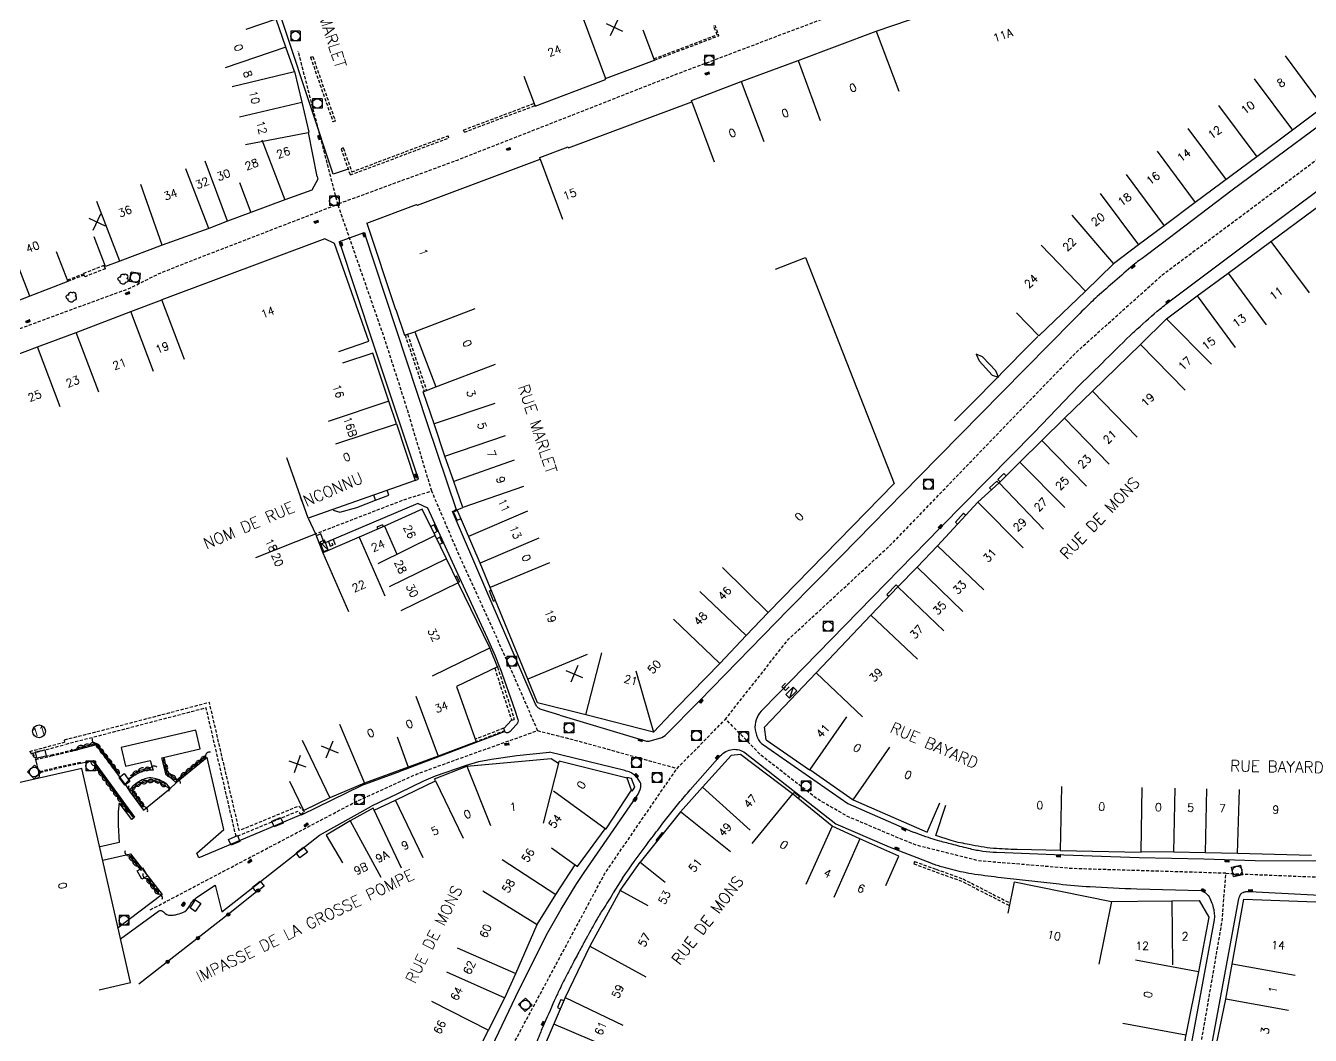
# Model space of a CAD drawing. Header units: millimetres. Extents: x 146000 to 146925, y 142000 to 143001.
# Drawn here: x 146521.1 to 146721.8, y 142752.6 to 142910.2 of the extents above; entities that cross this region are included whole.
import ezdxf
from ezdxf.enums import TextEntityAlignment as Align

# ---------------------------------------------------------------- set-up
doc = ezdxf.new("R2010")
doc.units = ezdxf.units.MM
doc.linetypes.add('DASHED', pattern=[0.75, 0.5, -0.25])
doc.layers.get('0').update_dxf_attribs({"linetype": 'CONTINUOUS'})
for name, color, linetype in [('W0001', 6, 'DASHED'), ('W0008', 7, 'CONTINUOUS'), ('W0017', 7, 'CONTINUOUS'), ('W0100', 7, 'CONTINUOUS'), ('W0105', 7, 'CONTINUOUS'), ('W0112', 1, 'DASHED'), ('W0300', 7, 'CONTINUOUS'), ('W0310', 3, 'CONTINUOUS'), ('W0322', 7, 'CONTINUOUS'), ('W0400', 7, 'CONTINUOUS'), ('W0420', 7, 'CONTINUOUS'), ('W0430', 7, 'CONTINUOUS'), ('W0432', 7, 'CONTINUOUS'), ('W0989', 7, 'CONTINUOUS'), ('W0991', 7, 'CONTINUOUS'), ('W1102', 7, 'CONTINUOUS'), ('W1471', 7, 'CONTINUOUS')]:
    doc.layers.add(name, color=color, linetype=linetype)
doc.styles.get("Standard").update_dxf_attribs({"font": 'romans.shx', "width": 0.85})

# ---------------------------------------------------------------- blocks, each defined once
blk = doc.blocks.new('T400')
for p, q in [((-0.15, 0.3), (0.15, 0.3)), ((-0.15, -0.25), (-0.15, 0.3)), ((-0.15, 0.15), (0.15, 0.15)), ((-0.15, 0), (0.15, 0)), ((0.15, 0.3), (0.15, -0.25)), ((-0.15, -0.15), (0.15, -0.15)), ((-0.15, -0.25), (-0.15, -0.3)), ((-0.15, -0.3), (0.15, -0.3)), ((0.15, -0.3), (0.15, -0.25))]:
    blk.add_line(p, q)
blk = doc.blocks.new('T420')
for p, q in [((0.75, 0.75), (-0.75, 0.75)), ((-0.75, 0.75), (-0.75, -0.75)), ((0.75, 0.75), (0.75, -0.75)), ((0.75, -0.75), (-0.75, -0.75))]:
    blk.add_line(p, q)
blk.add_ellipse((0, 0), major_axis=(-0.53, 0.53), ratio=1, start_param=3.926991, end_param=10.210176)
blk = doc.blocks.new('T300')
for p, q in [((-0.8, 0.51), (-0.86, 0.34)), ((-0.86, 0.34), (-0.86, 0.17)), ((-0.86, 0.17), (-0.74, 0.06)), ((-0.69, 0.63), (-0.8, 0.51)), ((-0.8, -0.06), (-0.74, 0.06)), ((-0.74, 0.06), (-0.69, 0.11)), ((-0.57, 0.69), (-0.69, 0.63)), ((-0.46, 0.69), (-0.57, 0.69)), ((-0.29, 0.63), (-0.46, 0.69)), ((-0.29, 0.63), (-0.17, 0.74)), ((-0.23, 0.57), (-0.29, 0.63)), ((-0.17, 0.74), (-0.06, 0.8)), ((-0.06, 0.8), (0.06, 0.8)), ((0.06, 0.8), (0.23, 0.74)), ((0.23, 0.74), (0.34, 0.63)), ((0.34, 0.63), (0.4, 0.51)), ((0.46, 0.46), (0.34, 0.46)), ((0.4, 0.51), (0.4, 0.46)), ((0.57, 0.4), (0.46, 0.46)), ((0.57, 0.4), (0.69, 0.29)), ((0.69, 0.29), (0.74, 0.17)), ((0.74, 0.06), (0.69, -0.17)), ((0.74, 0.17), (0.74, 0.06)), ((-0.8, -0.17), (-0.8, -0.06)), ((-0.8, -0.23), (-0.8, -0.17)), ((-0.74, -0.34), (-0.8, -0.23)), ((-0.69, -0.4), (-0.74, -0.34)), ((-0.51, -0.46), (-0.69, -0.4)), ((-0.4, -0.46), (-0.51, -0.46)), ((-0.4, -0.46), (-0.34, -0.46)), ((-0.34, -0.46), (-0.34, -0.4)), ((-0.34, -0.51), (-0.34, -0.46)), ((-0.29, -0.63), (-0.34, -0.51)), ((-0.17, -0.74), (-0.29, -0.63)), ((-0.06, -0.8), (-0.17, -0.74)), ((0.06, -0.8), (-0.06, -0.8)), ((0.17, -0.74), (0.06, -0.8)), ((0.23, -0.69), (0.17, -0.74)), ((0.29, -0.46), (0.23, -0.46)), ((0.29, -0.63), (0.23, -0.69)), ((0.46, -0.4), (0.29, -0.46)), ((0.34, -0.51), (0.29, -0.63)), ((0.34, -0.51), (0.34, -0.46)), ((0.57, -0.34), (0.46, -0.4)), ((0.63, -0.29), (0.57, -0.34)), ((0.69, -0.17), (0.63, -0.29))]:
    blk.add_line(p, q)
blk = doc.blocks.new('t322o')
at = {"color": 0, "linetype": 'Continuous'}
for radius in [0.25, 0.15]:
    blk.add_circle((0, 0), radius, dxfattribs=at)
blk = doc.blocks.new('t310o')
at = {"color": 0, "linetype": 'Continuous'}
for centre, start, end in [((-0.5, 0.38), 216.8699, 323.1304), ((0.5, -0.37), 36.8699, 143.1303)]:
    blk.add_arc(centre, 0.625, start, end, dxfattribs=at)
blk = doc.blocks.new('t430')
at = {"flags": 128}
for points in [[(-0.4, 2.1), (0.4, 2.1)], [(-0.4, 2.1), (-0.4, 1.3)], [(0.8, 0.8), (-0.8, 0.8)], [(-0.8, 0.8), (-0.8, 0)], [(0.8, 0.8), (-0.8, 0)], [(-0.8, 0), (0.8, 0)], [(-0.4, 1.7), (0, 1.7)], [(-0.4, 1.3), (0.4, 1.3)], [(0.8, 0), (0.8, 0.8)]]:
    blk.add_lwpolyline(points, dxfattribs=at)
blk = doc.blocks.new('T432')
at = {"flags": 128}
for points in [[(-0.4, 2.1), (-0.4, 1.3)], [(-0.39, 2.1), (0.41, 2.1)], [(0.8, 0.8), (-0.8, 0.8)], [(-0.8, 0.8), (-0.8, 0)], [(0.8, 0.8), (-0.8, 0)], [(-0.8, 0), (0.8, 0)], [(-0.4, 1.3), (0.4, 1.3)], [(0, 1.7), (0.4, 1.7)], [(0.4, 1.3), (0.4, 1.7)], [(0.8, 0), (0.8, 0.8)]]:
    blk.add_lwpolyline(points, dxfattribs=at)
blk = doc.blocks.new('t991o')
at = {"color": 0, "linetype": 'Continuous'}
for p, q in [((-1, 1), (1, -1)), ((-1, -1), (1, 1))]:
    blk.add_line(p, q, dxfattribs=at)
blk = doc.blocks.new('T1471')
at = {"color": 0, "linetype": 'Continuous', "flags": 128}
blk.add_lwpolyline([(-0.75, -0.5), (-0.75, 0.5), (0.75, 0.5), (0.75, -0.5), (-0.75, -0.5)], dxfattribs=at)

msp = doc.modelspace()

# ---------------------------------------------------------------- linework, layer by layer
at = {"layer": 'W0001', "flags": 128}
for points in [[(146713.47, 142936.91), (146713.47, 142936.91), (146713.47, 142936.91), (146713.47, 142936.91), (146622.55, 142902.55), (146588.5, 142889.21), (146569.87, 142882.36)], [(146442.51, 142835.79), (146449.88, 142836.65), (146469.9, 142843.88), (146507.52, 142858.3), (146537.49, 142869.3), (146541.97, 142871.55), (146546.98, 142873.53), (146569.87, 142882.36), (146563.69, 142906.26)], [(146699.26, 142714.08), (146701.01, 142728.35), (146703.77, 142745.63), (146708.02, 142770.31), (146708.62, 142777.88), (146684.53, 142778.62), (146669.95, 142779.83), (146660.29, 142782.26), (146656.92, 142783.61), (146649.41, 142786.81), (146644.78, 142789.48), (146635.98, 142796.32), (146630.46, 142801.97), (146640.29, 142814.44), (146656.49, 142829.41), (146685.55, 142859.54), (146698.77, 142871.4), (146733.94, 142897.62), (146733.94, 142897.62)], [(146584.55, 142837.54), (146580.52, 142850.99), (146577.14, 142861.49), (146569.87, 142882.36)], [(146601.09, 142800.16), (146597.94, 142807.44), (146594.48, 142815.17), (146588.47, 142828.39), (146584.55, 142837.54), (146580.28, 142836.22), (146566.4, 142830.87)], [(146596.53, 142749.78), (146611.61, 142777.89), (146622.87, 142794.26), (146630.46, 142801.97)], [(146540.58, 142772.18), (146572.85, 142789.15), (146573.71, 142789.54), (146582.28, 142793.41), (146589.86, 142796.17), (146601.09, 142800.16), (146607.74, 142798.47), (146622.87, 142794.26)], [(146708.62, 142777.88), (146734.28, 142776.84), (146744.66, 142776.44), (146747.13, 142776.46), (146747.93, 142764.5), (146748.25, 142744.87), (146742.91, 142709.28), (146740.37, 142693.12)]]:
    msp.add_lwpolyline(points, dxfattribs=at)
at = {"layer": 'W0008'}
for p, q in [((146672.1, 142855.67), (146673.07, 142855.33)), ((146595.2, 142810), (146594.5, 142811.77)), ((146620.99, 142799.38), (146626.39, 142804.82)), ((146564.18, 142786.99), (146573.68, 142791.67)), ((146567.03, 142783.84), (146575.12, 142788.37))]:
    msp.add_line(p, q, dxfattribs=at)
for points in [[(146730.27, 142899.87), (146730.27, 142899.87), (146709.61, 142884.54), (146698.53, 142876.13, -0.006277), (146695.08, 142873.58, 0.021803), (146694.12, 142872.82, 0.001312), (146691.27, 142870.35, 0.001344), (146688.51, 142867.94, 0.013055), (146687.52, 142867.01, 0.004539), (146684.76, 142864.26), (146673.55, 142852.89)], [(146685.71, 142854.04), (146689.28, 142857.56, -0.00117), (146693.66, 142861.86, -0.007984), (146694.32, 142862.48, -0.008055), (146697.88, 142865.64, -0.016478), (146699.7, 142867.1), (146714.27, 142878.03), (146737.62, 142895.38, -0.023675)], [(146595.2, 142810), (146597.51, 142803.38), (146598, 142801.92, -0.15776), (146598, 142801.5, -0.115086), (146597.71, 142801.01), (146596.78, 142800.02, -0.165463), (146596.43, 142799.84, -0.156802), (146596.02, 142799.9), (146595.87, 142799.98), (146579.99, 142793.94), (146579.68, 142793.82)], [(146636.28, 142803.47, 0.107784), (146635.37, 142802.22, 0.107784), (146635.05, 142800.7, 0.108346), (146635.44, 142799.04, 0.130406), (146636.36, 142797.95), (146649.54, 142788.76), (146659.66, 142784.38, 0.044648), (146659.99, 142784.26, -0.035395)], [(146614.37, 142777.14, -0.008832), (146618.03, 142782.23, -0.004274), (146619.86, 142784.64, -0.005677), (146623.16, 142788.82, -0.011075), (146624.93, 142790.9), (146629.62, 142796.2, -0.181825), (146631.56, 142797.22, -0.200372), (146633.5, 142796.69), (146647.66, 142785.59), (146656.01, 142782.04), (146662.61, 142779.46, 0.025648), (146664.38, 142778.88, 0.014584), (146667.56, 142778.1, 0.017024), (146669.4, 142777.77, 0.007711), (146673.49, 142777.24), (146682.56, 142776.22, 0.012701), (146687.37, 142775.8, 0.00834), (146694.71, 142775.47), (146704.74, 142775.19), (146705.22, 142774.95, -0.154279), (146705.99, 142774.21, -0.076693), (146706.71, 142772.22, -0.038726), (146706.82, 142771.29, -0.055251), (146706.77, 142770.63), (146702.21, 142745.82, 0.004526)]]:
    msp.add_lwpolyline(points, format="xyb", dxfattribs=at)
for points in [[(146581.97, 142839.24), (146582.5, 142839.44), (146575.46, 142860.5), (146570.11, 142876.54), (146573.99, 142877.97)], [(146573.99, 142877.97), (146583.87, 142847.98), (146588.37, 142834.67)], [(146577.66, 142789.58), (146583.31, 142792.3), (146585.15, 142793.11), (146589.98, 142794.76), (146591.88, 142795.33), (146593.88, 142795.69), (146597.85, 142796.29), (146602.95, 142796.81)], [(146577.66, 142789.58), (146575.12, 142788.37)]]:
    msp.add_lwpolyline(points, dxfattribs=at)
at = {"layer": 'W0008', "flags": 128}
for points in [[(146673.07, 142855.33), (146672.68, 142856.35), (146670.61, 142858.52), (146669.6, 142858.95), (146670.06, 142857.89), (146672.1, 142855.67)], [(146636.28, 142803.47), (146664.06, 142831.92), (146678.66, 142846.73), (146685.71, 142854.04), (146685.71, 142854.04)], [(146673.55, 142852.89), (146660.63, 142839.81), (146648.5, 142827.4), (146640.3, 142819.06), (146626.39, 142804.82)], [(146594.5, 142811.77), (146593.28, 142814.61), (146589.17, 142823.42), (146583.92, 142834.88), (146582.36, 142835.64), (146567.88, 142829.46)], [(146573.68, 142791.67), (146579.68, 142793.82)]]:
    msp.add_lwpolyline(points, dxfattribs=at)
for points in [[(146604.57, 142802.57), (146601.62, 142803.48, -0.115216), (146601.14, 142803.76, -0.101466), (146600.78, 142804.28), (146593.01, 142822.26), (146587.81, 142834.39), (146588.37, 142834.67)], [(146604.57, 142802.57), (146617.6, 142798.65, 0.043121), (146618.25, 142798.51, 0.100595), (146618.53, 142798.53), (146620.49, 142799.1), (146620.99, 142799.38)], [(146747.41, 142803.01, -0.002947), (146746.95, 142799.25, -0.034249), (146746.43, 142796.91, -0.005767), (146745.51, 142793.89, -0.013108), (146745.05, 142792.58, -0.042964), (146744.97, 142792.4, -0.003777), (146743.85, 142790.54), (146737.83, 142780.67, -0.088033), (146737.31, 142780.08, -0.1522), (146736.87, 142779.91), (146735.49, 142779.81), (146722.26, 142779.78), (146713.2, 142779.85), (146705.17, 142780.08), (146705.17, 142780.08)], [(146608.38, 142778.02), (146616.57, 142789.92, 0.090278), (146617.21, 142791.33, 0.184359), (146617.11, 142792.11, 0.051284), (146616.68, 142792.75, 0.051739), (146616.13, 142793.29, 0.064527), (146615.6, 142793.62, 0.043642), (146614.72, 142793.91), (146602.95, 142796.79)], [(146705.17, 142780.08), (146695.05, 142780.28), (146681.84, 142780.77), (146672.78, 142781.12, -0.024724), (146670.66, 142781.3, -0.026531), (146668.71, 142781.68, -0.002158), (146666.09, 142782.34, -0.00259), (146663.91, 142782.91, -0.014265), (146662.54, 142783.32, -0.011993), (146660.93, 142783.89), (146659.99, 142784.26)], [(146573.51, 142712.77, 0.011794), (146576.07, 142715.98, 0.023974), (146577.22, 142717.64, 0.001037), (146579.7, 142721.65, 0.002275), (146580.82, 142723.48, 0.007399), (146581.6, 142724.83, 0.017209), (146581.91, 142725.43), (146587.55, 142737.28), (146590.88, 142744.35), (146598.14, 142759.61), (146602.67, 142768.62), (146604.75, 142772.3), (146607.13, 142776.15), (146608.38, 142778.02)], [(146614.37, 142777.14), (146612.91, 142774.82, -0.013667), (146611.31, 142772.28, 0.020139), (146610.25, 142770.53, 0.000067), (146608.91, 142768.12, 0.001265), (146608.84, 142767.99, 0.001173), (146607.82, 142766.12, 0.001033), (146606.68, 142763.99, 0.006108), (146605.44, 142761.62, 0.0061), (146604.26, 142759.21, 0.006141), (146603.92, 142758.47, 0.001148), (146602.16, 142754.49, 0.006301), (146601.38, 142752.65, 0.009225), (146600.89, 142751.38, 0.097703), (146600.79, 142750.77, 0.074025), (146600.94, 142749.96, 0.127812), (146601.16, 142749.63, 0.081332), (146601.68, 142749.3)], [(146701.38, 142719.4), (146703.82, 142735.99), (146704.82, 142742.6, -0.008543), (146704.86, 142742.81, 0.000249), (146706.19, 142749.96), (146710.6, 142773.66, -0.062451), (146710.87, 142774.49, -0.131642), (146711.13, 142774.81, -0.093468), (146711.48, 142774.97, -0.065252), (146712.03, 142775.04), (146713.35, 142775.01)], [(146713.35, 142775.01), (146728.27, 142774.23), (146743.69, 142773.23, -0.005466), (146744.55, 142773.16, -0.031897), (146744.7, 142773.14, -0.028156), (146745.41, 142772.94, -0.047046), (146745.81, 142772.76, -0.171709), (146746.04, 142772.5, -0.133089), (146746.13, 142771.71)]]:
    msp.add_lwpolyline(points, format="xyb", dxfattribs=at)
at = {"layer": 'W0017', "flags": 128}
for points in [[(146677.08, 142859.59), (146669.72, 142852.04)], [(146569.14, 142834.59), (146570.2, 142834.25), (146572.85, 142834.98), (146575.78, 142836.14)], [(146564.12, 142787), (146556.7, 142783.89), (146548.18, 142780.28), (146547.86, 142781.01), (146552.09, 142784.73), (146549.45, 142795.96), (146544.61, 142792), (146543.87, 142792.69), (146543.05, 142793.26), (146542.38, 142795.91), (146548.39, 142797.32), (146547.7, 142800.25), (146536, 142797.54), (146536.7, 142794.61), (146540.57, 142795.51), (146541, 142793.98), (146540.15, 142793.99), (146539.13, 142793.75), (146538.22, 142793.28), (146537.41, 142792.7), (146536.66, 142791.78), (146532.14, 142797.93), (146529.18, 142797.18)], [(146529.67, 142795.08), (146531.64, 142795.5), (146538.13, 142786.65), (146537.68, 142786.28), (146535.7, 142788.87), (146535.55, 142787.49), (146535.56, 142785.38), (146535.69, 142782.67), (146532.73, 142782.02)], [(146536.66, 142791.78), (146537.34, 142790.7)], [(146544.61, 142792), (146543.7, 142791.14)], [(146533.14, 142779.93), (146537.5, 142780.9), (146542.43, 142774.55), (146535.56, 142769.37)]]:
    msp.add_lwpolyline(points, dxfattribs=at)
for points in [[(146543.7, 142791.14, 0.04396), (146543.2, 142791.73, 0.058334), (146542.74, 142792.09, 0.075494), (146541.24, 142792.71, 0.110068), (146540.12, 142792.73, 0.064079), (146539.29, 142792.46, 0.04835), (146538.31, 142791.86, 0.057207), (146537.35, 142790.94, 0.344883), (146537.34, 142790.7), (146539.51, 142787.74), (146543.7, 142791.14)], [(146535.94, 142767.67), (146541.88, 142771.97, -0.413203), (146542.66, 142771.84, 0.248447), (146543.74, 142771.32, 0.049239), (146544.53, 142771.42, 0.033509), (146545.64, 142771.76, 0.193198), (146546.68, 142772.73, -0.137474), (146547.96, 142774.2), (146550.72, 142776.01), (146551.77, 142771.86), (146558.53, 142777.15), (146567.03, 142783.84)]]:
    msp.add_lwpolyline(points, format="xyb", dxfattribs=at)
at = {"layer": 'W0100'}
for p, q in [((146653.97, 142909.39), (146689.06, 142921.34)), ((146560.24, 142911.28), (146555.51, 142909.66)), ((146641.78, 142904.8), (146653.97, 142909.39)), ((146632.88, 142901.51), (146641.78, 142904.8)), ((146563.08, 142903.07), (146564.23, 142898.31)), ((146611.69, 142901.85), (146611.69, 142902)), ((146625.14, 142898.56), (146632.88, 142901.51)), ((146564.23, 142898.31), (146565.35, 142893.6)), ((146605.91, 142891.15), (146625.16, 142898.33)), ((146625.16, 142898.33), (146625.14, 142898.56)), ((146565.35, 142893.6), (146565.25, 142893.56)), ((146565.25, 142893.56), (146566.57, 142886.67)), ((146601.44, 142889.67), (146605.84, 142891.31)), ((146601.5, 142889.38), (146601.44, 142889.67)), ((146605.84, 142891.31), (146605.91, 142891.15)), ((146582.3, 142882.23), (146601.5, 142889.38)), ((146554.53, 142885.75), (146556.28, 142881.06)), ((146566.75, 142886.25), (146565.83, 142884.58)), ((146566.57, 142886.67), (146566.67, 142886.67)), ((146566.67, 142886.67), (146566.75, 142886.25)), ((146565.83, 142884.58), (146561.59, 142883.07)), ((146561.59, 142883.07), (146556.28, 142881.06)), ((146574.38, 142879.38), (146582.15, 142882.31)), ((146582.15, 142882.31), (146582.3, 142882.23)), ((146552.66, 142879.71), (146549.72, 142878.58)), ((146556.28, 142881.06), (146552.66, 142879.71)), ((146549.72, 142878.58), (146542.42, 142875.99)), ((146574.38, 142879.38), (146578.86, 142865.91)), ((146533.58, 142872.61), (146531.8, 142877.29)), ((146542.42, 142875.99), (146535.84, 142873.46)), ((146525.88, 142874.96), (146527.68, 142870.3)), ((146535.84, 142873.46), (146533.58, 142872.61)), ((146638.27, 142872.21), (146642.93, 142874.04)), ((146642.93, 142874.04), (146656.8, 142838.74)), ((146527.68, 142870.3), (146521.77, 142868.01)), ((146521.77, 142868.01), (146515.91, 142865.74)), ((146578.86, 142865.91), (146578.96, 142865.94)), ((146578.96, 142865.94), (146580.28, 142861.9)), ((146679.38, 142861.79), (146675.92, 142865.4)), ((146695.28, 142860.47), (146699.36, 142864.48)), ((146580.28, 142861.9), (146581.91, 142862.45)), ((146581.91, 142862.45), (146585.18, 142853.83)), ((146575.36, 142859.11), (146570.62, 142857.55)), ((146583.23, 142853.09), (146585.18, 142853.83)), ((146579.04, 142848.06), (146581.97, 142839.24)), ((146586.6, 142843.04), (146584.93, 142848.06)), ((146588.01, 142839.05), (146586.6, 142843.04)), ((146581.97, 142839.24), (146565.23, 142833.33)), ((146589.4, 142835.02), (146588.01, 142839.05)), ((146656.8, 142838.74), (146637.1, 142818.61)), ((146565.23, 142833.33), (146566.4, 142830.87)), ((146583.07, 142834.75), (146577.14, 142832.11)), ((146585.09, 142830.61), (146583.07, 142834.75)), ((146588.52, 142834.66), (146589.4, 142835.02)), ((146577.14, 142832.11), (146573.19, 142830.38)), ((146566.4, 142830.87), (146567.55, 142827.93)), ((146573.19, 142830.38), (146567.55, 142827.93)), ((146586.85, 142827), (146585.09, 142830.61)), ((146588.69, 142823.24), (146586.85, 142827)), ((146593.64, 142813.11), (146588.69, 142823.24)), ((146637.1, 142818.61), (146633.68, 142814.99)), ((146633.68, 142814.99), (146629.54, 142810.65)), ((146594.82, 142810.1), (146593.64, 142813.11)), ((146629.54, 142810.65), (146622.9, 142803.82)), ((146601.08, 142804.51), (146599.57, 142808.22)), ((146608.62, 142802.63), (146601.08, 142804.51)), ((146622.9, 142803.82), (146619.2, 142799.9)), ((146636.8, 142798.7), (146636.55, 142800.68)), ((146636.8, 142798.7), (146643.57, 142794.04)), ((146590.04, 142794.62), (146603.2, 142795.81)), ((146603.2, 142795.81), (146604.35, 142795.1)), ((146615.07, 142792.72), (146604.43, 142795.41)), ((146631.32, 142796.3), (146626.87, 142791.31)), ((146632.8, 142796.42), (146631.32, 142796.3)), ((146640.9, 142790.27), (146632.8, 142796.42)), ((146529.89, 142794.27), (146517.69, 142791.47)), ((146584.99, 142792.61), (146590.04, 142794.62)), ((146643.57, 142794.04), (146643.62, 142794.1)), ((146643.62, 142794.1), (146650.38, 142789.36)), ((146564.56, 142787.7), (146562.4, 142792.2)), ((146574.05, 142791.95), (146568.63, 142789.65)), ((146578.86, 142789.3), (146585.12, 142792.34)), ((146585.12, 142792.34), (146584.99, 142792.61)), ((146615.77, 142790.87), (146615.07, 142792.72)), ((146626.87, 142791.31), (146623.42, 142787.47)), ((146568.63, 142789.65), (146564.56, 142787.7)), ((146575.54, 142787.72), (146578.86, 142789.3)), ((146611.8, 142784.8), (146615.77, 142790.87)), ((146647.1, 142785.22), (146640.9, 142790.27)), ((146650.38, 142789.36), (146661.95, 142784.31)), ((146623.42, 142787.47), (146617.11, 142779.61)), ((146661.95, 142784.31), (146663.95, 142788.89)), ((146663.3, 142783.8), (146664.89, 142788.53)), ((146571.8, 142786.05), (146568.06, 142783.83)), ((146651.44, 142783.26), (146647.1, 142785.22)), ((146568.06, 142783.83), (146570.63, 142779.53)), ((146607.31, 142778.92), (146611.63, 142784.82)), ((146611.63, 142784.82), (146611.8, 142784.8)), ((146657.52, 142780.56), (146651.44, 142783.26)), ((146665.69, 142782.99), (146663.3, 142783.8)), ((146603.28, 142781.88), (146607.31, 142778.92)), ((146682.75, 142781.44), (146695.39, 142781.17)), ((146695.4, 142781.26), (146695.39, 142781.17)), ((146700.51, 142781.18), (146695.4, 142781.26)), ((146705.43, 142781.08), (146700.51, 142781.18)), ((146603.92, 142774.56), (146606.96, 142779.18)), ((146617.11, 142779.61), (146621.01, 142776.48)), ((146655.49, 142775.99), (146657.52, 142780.56)), ((146710.45, 142780.98), (146705.43, 142781.08)), ((146721.99, 142780.67), (146710.45, 142780.98)), ((146613.99, 142775.18), (146609.24, 142766.49)), ((146618.38, 142772.78), (146613.99, 142775.18)), ((146674.6, 142771.66), (146675.59, 142776.56)), ((146675.59, 142776.56), (146690.75, 142773.48)), ((146601.02, 142769.89), (146603.92, 142774.56)), ((146690.75, 142773.48), (146694.86, 142773.54)), ((146694.86, 142773.54), (146700.16, 142773.6)), ((146700.16, 142773.6), (146704.45, 142773.63)), ((146704.45, 142773.63), (146705.93, 142771.01)), ((146709.58, 142763.7), (146711.4, 142773.83)), ((146711.4, 142773.83), (146722.66, 142773.45)), ((146711.4, 142773.83), (146711.4, 142773.83)), ((146597.67, 142762.25), (146601.02, 142769.89)), ((146705.93, 142771.01), (146704.33, 142762.48)), ((146609.24, 142766.49), (146605.39, 142758.51)), ((146708.59, 142758.25), (146709.58, 142763.7)), ((146595.97, 142758.42), (146597.67, 142762.25)), ((146704.33, 142762.48), (146702.35, 142752.64)), ((146593.39, 142753.37), (146595.97, 142758.42)), ((146605.39, 142758.51), (146601.82, 142750.13)), ((146707.14, 142751.19), (146708.59, 142758.25)), ((146590.67, 142748.01), (146593.39, 142753.37))]:
    msp.add_line(p, q, dxfattribs=at)
at = {"layer": 'W0100', "flags": 128}
for points in [[(146563.08, 142903.07), (146561.74, 142906.91), (146560.24, 142911.28)], [(146619.35, 142904.86), (146617.6, 142909.54)], [(146611.69, 142902), (146619.35, 142904.86)], [(146598.94, 142902.37), (146600.71, 142897.69)], [(146600.71, 142897.69), (146611.69, 142901.85)], [(146730.27, 142902.31), (146730.27, 142902.31), (146730.27, 142902.31), (146730.27, 142902.31), (146723.83, 142897.49), (146719.01, 142893.93), (146713.46, 142889.76), (146703.84, 142882.61), (146698.98, 142878.99), (146694.97, 142876.03), (146691.08, 142873.04), (146686.67, 142868.78), (146679.38, 142861.79)], [(146699.36, 142864.48), (146704.14, 142868.03), (146708.97, 142871.57), (146715.66, 142876.54), (146722.23, 142881.43), (146727.78, 142885.51), (146739.47, 142894.21), (146743.41, 142897.19)], [(146574.73, 142861), (146569.34, 142876.25)], [(146501.67, 142852.09), (146511.25, 142855.67), (146517.15, 142857.89), (146522.96, 142860.09), (146529.02, 142862.35), (146537.51, 142865.59), (146542.39, 142867.44), (146542.39, 142867.44)], [(146570.02, 142859.34), (146574.73, 142861)], [(146636.55, 142800.68), (146644.59, 142809.17), (146653.15, 142818.17), (146657.34, 142822.64), (146660.36, 142825.71), (146663.56, 142829.04), (146669.88, 142835.82), (146673.18, 142838.86), (146676.44, 142842.1), (146679.84, 142845.45), (146683.43, 142848.94), (146687.77, 142853.17), (146695.28, 142860.47)], [(146579.04, 142848.06), (146577.84, 142851.62), (146575.36, 142859.11)], [(146584.93, 142848.06), (146583.23, 142853.09)], [(146594.82, 142810.1), (146588.43, 142807.03)], [(146579.13, 142799.17), (146580.86, 142794.48)], [(146591.47, 142798.41), (146585.55, 142796.19), (146580.86, 142794.48)], [(146580.86, 142794.48), (146574.05, 142791.95)], [(146575.54, 142787.72), (146575.42, 142788.03)], [(146613.99, 142775.18), (146617.11, 142779.61)], [(146532.6, 142759.7), (146537.48, 142760.81)], [(146702.35, 142752.64), (146700.71, 142743.79)]]:
    msp.add_lwpolyline(points, dxfattribs=at)
at = {"layer": 'W0100'}
for points in [[(146599.57, 142808.22), (146593.69, 142822.52), (146592.09, 142826.32), (146588.52, 142834.66)], [(146588.43, 142807.03), (146591.47, 142798.41)], [(146619.2, 142799.9), (146608.62, 142802.63)], [(146604.35, 142795.1), (146604.43, 142795.41)], [(146537.48, 142760.81), (146529.89, 142794.27)], [(146575.42, 142788.03), (146571.8, 142786.05)]]:
    msp.add_lwpolyline(points, dxfattribs=at)
at = {"layer": 'W0100', "flags": 128}
msp.add_lwpolyline([(146682.75, 142781.44), (146676.03, 142781.59, -0.013197), (146672.29, 142781.78, -0.025831), (146670.38, 142782.02, -0.001619), (146668.52, 142782.36, -0.00222), (146667.16, 142782.63, -0.024944), (146665.69, 142782.99)], format="xyb", dxfattribs=at)
at = {"layer": 'W0105'}
for p, q in [((146673, 142839.37), (146673.35, 142839.02)), ((146673.95, 142840.3), (146674.29, 142839.96)), ((146577.85, 142836.91), (146577.58, 142837.69)), ((146671.71, 142838.09), (146672, 142837.77)), ((146672.82, 142839.14), (146673.13, 142838.81)), ((146575.78, 142836.14), (146575.49, 142836.95)), ((146587.96, 142834.34), (146588.55, 142834.59)), ((146667.63, 142834.14), (146667.99, 142833.8)), ((146575.99, 142831.92), (146576.11, 142831.66)), ((146576.84, 142832.31), (146576.96, 142832.03)), ((146584.91, 142832.29), (146584.4, 142832.04)), ((146588.53, 142833.01), (146589.12, 142833.27)), ((146666.35, 142832.73), (146666.7, 142832.4)), ((146567.2, 142830.87), (146566.5, 142830.6)), ((146567.74, 142829.48), (146567.05, 142829.21)), ((146585.37, 142831.25), (146584.9, 142831.02)), ((146585.82, 142830.35), (146585.33, 142830.11)), ((146586.22, 142829.43), (146585.77, 142829.21)), ((146588.46, 142824.28), (146588.24, 142824.17)), ((146588.87, 142823.4), (146588.67, 142823.3)), ((146593.57, 142821.99), (146593.86, 142822.11)), ((146655.67, 142821.42), (146655.95, 142821.16)), ((146657.11, 142822.94), (146657.38, 142822.68)), ((146594.17, 142820.38), (146594.51, 142820.52)), ((146615.74, 142792.71), (146615.03, 142792.84)), ((146615.03, 142792.84), (146615.07, 142792.72)), ((146615.74, 142792.71), (146615.74, 142792.71)), ((146616.28, 142791.33), (146615.74, 142792.71)), ((146615.84, 142790.7), (146616.28, 142791.33)), ((146616.28, 142791.33), (146616.28, 142791.33)), ((146615.84, 142790.7), (146615.77, 142790.87)), ((146641.15, 142790.51), (146640.93, 142790.24)), ((146641.99, 142789.88), (146641.75, 142789.58)), ((146619.6, 142783.01), (146620.62, 142784.26)), ((146620.62, 142784.26), (146620.75, 142784.15)), ((146619.6, 142783.01), (146619.75, 142782.9)), ((146604.73, 142758.19), (146605.18, 142758)), ((146604.19, 142756.91), (146604.63, 142756.72))]:
    msp.add_line(p, q, dxfattribs=at)
at = {"layer": 'W0105', "flags": 128}
for points in [[(146571.49, 142887.84), (146569.15, 142887.05), (146558.25, 142919.91)], [(146673, 142839.37), (146673.95, 142840.3)], [(146671.71, 142838.09), (146672.82, 142839.14)], [(146575.78, 142836.14), (146577.85, 142836.91)], [(146588.53, 142833.01), (146587.96, 142834.34)], [(146666.35, 142832.73), (146667.63, 142834.14)], [(146576.84, 142832.31), (146575.99, 142831.92)], [(146585.37, 142831.25), (146584.91, 142832.29)], [(146567.74, 142829.48), (146567.2, 142830.87)], [(146586.22, 142829.43), (146585.82, 142830.35)], [(146588.87, 142823.4), (146588.46, 142824.28)], [(146594.17, 142820.38), (146593.57, 142821.99)], [(146657.11, 142822.94), (146655.67, 142821.42)], [(146522.63, 142795.67), (146523.09, 142793.68)], [(146641.99, 142789.88), (146641.15, 142790.51)], [(146604.73, 142758.19), (146604.19, 142756.91)]]:
    msp.add_lwpolyline(points, dxfattribs=at)
at = {"layer": 'W0105'}
msp.add_lwpolyline([(146595.81, 142800.47), (146597.02, 142801.78)], dxfattribs=at)
at = {"layer": 'W0112'}
for p, q in [((146565.61, 142905.31), (146565.96, 142905.43)), ((146565.61, 142905.31), (146569.11, 142895.24)), ((146565.96, 142905.43), (146569.47, 142895.35)), ((146569.47, 142895.35), (146569.11, 142895.24)), ((146589.64, 142893.61), (146589.51, 142893.95)), ((146571.81, 142886.93), (146587.21, 142892.7)), ((146572.04, 142887.41), (146587.09, 142893.05)), ((146587.21, 142892.7), (146587.09, 142893.05)), ((146570.73, 142891.14), (146570.38, 142891.02)), ((146570.38, 142891.02), (146571.81, 142886.93)), ((146570.73, 142891.14), (146572.04, 142887.41)), ((146530.18, 142871.48), (146530.15, 142871.55)), ((146533.56, 142872.28), (146533.36, 142872.79)), ((146530.35, 142871.04), (146530.25, 142871.3)), ((146597.02, 142801.78), (146597.45, 142801.92)), ((146595.94, 142800.14), (146595.78, 142800.53)), ((146521.73, 142796.91), (146527.18, 142798.38)), ((146525.07, 142796.35), (146529.14, 142797.33)), ((146527.1, 142798.67), (146527.18, 142798.38)), ((146529.18, 142797.18), (146529.14, 142797.33)), ((146521.73, 142796.91), (146522.63, 142795.67)), ((146521.97, 142796.97), (146521.97, 142796.97)), ((146522.14, 142796.62), (146522.7, 142795.84)), ((146522.63, 142795.67), (146525.11, 142796.2)), ((146522.7, 142795.84), (146525.07, 142796.36)), ((146525.11, 142796.2), (146529.18, 142797.18)), ((146529.68, 142795.04), (146529.65, 142795.19)), ((146564.18, 142786.99), (146564.66, 142787.49)), ((146659.97, 142779.73), (146659.84, 142779.35))]:
    msp.add_line(p, q, dxfattribs=at)
at = {"layer": 'W0112', "flags": 128}
for points in [[(146619.27, 142905.07), (146629.12, 142908.82), (146628.6, 142910.2)], [(146619.35, 142904.86), (146629.42, 142908.68), (146628.81, 142910.28)], [(146589.51, 142893.95), (146600.55, 142898.11)], [(146589.64, 142893.61), (146600.68, 142897.77)], [(146530.18, 142871.48), (146527.61, 142870.49)], [(146533.36, 142872.79), (146530.15, 142871.55)], [(146533.56, 142872.28), (146530.35, 142871.04)], [(146530.25, 142871.3), (146527.68, 142870.3)], [(146580.38, 142861.94), (146583.36, 142853.13)], [(146580.76, 142862.06), (146583.73, 142853.26)], [(146594.39, 142809.9), (146597.02, 142801.78)], [(146594.81, 142810.1), (146597.45, 142801.92)], [(146564.66, 142787.49), (146563.77, 142788.37), (146554.48, 142784.55), (146549.81, 142804.55), (146532.19, 142799.95), (146527.1, 142798.67)], [(146564.18, 142786.99), (146563.61, 142787.55), (146553.99, 142783.59), (146549.3, 142803.7), (146532.36, 142799.28), (146527.27, 142797.99)], [(146595.78, 142800.53), (146591.33, 142798.81)], [(146595.94, 142800.14), (146591.47, 142798.41)], [(146529.65, 142795.19), (146525.58, 142794.29), (146523.09, 142793.68), (146523.02, 142792.76)], [(146529.68, 142795.04), (146525.62, 142794.13), (146523.24, 142793.56), (146523.18, 142792.75)], [(146659.84, 142779.35), (146663.21, 142778.13), (146667.37, 142776.64), (146674.83, 142772.82)]]:
    msp.add_lwpolyline(points, dxfattribs=at)
at = {"layer": 'W0112'}
for points in [[(146522.14, 142796.62), (146527.27, 142797.99)], [(146659.97, 142779.73), (146663.35, 142778.51), (146667.53, 142777.01), (146674.92, 142773.22)]]:
    msp.add_lwpolyline(points, dxfattribs=at)
at = {"layer": 'W0310', "flags": 128}
for points in [[(146529.17, 142797.48), (146532.1, 142798.13), (146535.63, 142793.5)], [(146549.19, 142796.14), (146544.7, 142792.44), (146543.16, 142793.86), (146542.78, 142795.81)], [(146531.89, 142794.7), (146537.81, 142786.7)], [(146540.6, 142794.28), (146538.94, 142793.95), (146537.45, 142793.1)], [(146537.25, 142780.61), (146538.98, 142778.45)], [(146540.02, 142777.04), (146541.91, 142774.55)]]:
    msp.add_lwpolyline(points, dxfattribs=at)
msp.add_lwpolyline([(146542.85, 142791.43, 0.064827), (146542.14, 142791.99, 0.090072), (146541.53, 142792.22, 0.075527), (146540.44, 142792.26, 0.063972), (146539.19, 142791.94, 0.082754), (146537.83, 142791.13, 0.390623), (146537.78, 142790.74), (146539.58, 142788.24)], format="xyb", dxfattribs=at)
at = {"layer": 'W0322', "flags": 128}
for points in [[(146679.26, 142861.7), (146677.08, 142859.59)], [(146669.72, 142852.04), (146666.24, 142848.54)], [(146557.44, 142775.2), (146552.81, 142771.49), (146538.81, 142760.58)]]:
    msp.add_lwpolyline(points, dxfattribs=at)
at = {"layer": 'W1102'}
for p, q in [((146653.97, 142909.39), (146657.5, 142900.03)), ((146561.74, 142906.91), (146552.29, 142903.64)), ((146641.78, 142904.8), (146645.25, 142895.42)), ((146717.86, 142905.51), (146723.83, 142897.49)), ((146553.36, 142900.73), (146563.08, 142903.07)), ((146713.04, 142901.95), (146719.01, 142893.93)), ((146632.88, 142901.51), (146636.44, 142892.16)), ((146554.5, 142896), (146564.23, 142898.31)), ((146625.16, 142898.33), (146628.65, 142888.96)), ((146707.47, 142897.78), (146713.46, 142889.76)), ((146555.43, 142891.68), (146565.25, 142893.56)), ((146702.67, 142894.2), (146708.65, 142886.19)), ((146558.01, 142892.41), (146561.59, 142883.07)), ((146697.87, 142890.63), (146703.84, 142882.61)), ((146549.72, 142878.58), (146546.13, 142887.91)), ((146552.66, 142879.71), (146549.16, 142889.07)), ((146601.5, 142889.38), (146604.99, 142880.01)), ((146693.03, 142887.02), (146698.98, 142878.99)), ((146542.42, 142875.99), (146539.08, 142885.42)), ((146688.96, 142884.02), (146694.94, 142876)), ((146535.84, 142873.46), (146532.24, 142882.79)), ((146684.54, 142880.63), (146691.08, 142873.04)), ((146521.77, 142868.01), (146518.16, 142877.33)), ((146679.74, 142875.99), (146686.67, 142868.78)), ((146715.66, 142876.54), (146721.62, 142868.52)), ((146708.97, 142871.57), (146714.9, 142863.52)), ((146545.93, 142858.09), (146542.39, 142867.44)), ((146704.14, 142868.03), (146710.08, 142859.99)), ((146541.07, 142856.24), (146537.51, 142865.59)), ((146591.26, 142866), (146581.91, 142862.45)), ((146699.36, 142864.48), (146706.38, 142857.36)), ((146532.55, 142852.99), (146529.02, 142862.35)), ((146526.48, 142850.73), (146522.96, 142860.09)), ((146695.28, 142860.47), (146702.25, 142853.3)), ((146585.18, 142853.83), (146594.53, 142857.38)), ((146577.84, 142851.62), (146568.35, 142848.45)), ((146687.77, 142853.17), (146694.75, 142846)), ((146569.55, 142844.92), (146579.04, 142848.06)), ((146683.43, 142848.94), (146690.4, 142841.77)), ((146586.6, 142843.04), (146596.08, 142846.23)), ((146679.84, 142845.45), (146686.83, 142838.31)), ((146565.23, 142833.33), (146561.9, 142842.76)), ((146597.44, 142842.4), (146588.01, 142839.05)), ((146676.44, 142842.1), (146683.48, 142835)), ((146598.86, 142838.26), (146589.4, 142835.02)), ((146673.18, 142838.86), (146680.1, 142831.63)), ((146669.88, 142835.82), (146676.93, 142828.72)), ((146599.5, 142834.41), (146590.3, 142830.49)), ((146577.14, 142832.11), (146579.1, 142827.69)), ((146557.09, 142827.22), (146566.4, 142830.87)), ((146573.19, 142830.38), (146577.21, 142821.22)), ((146585.09, 142830.61), (146576.1, 142826.23)), ((146601.29, 142830.22), (146592.09, 142826.32)), ((146567.55, 142827.93), (146571.53, 142818.76)), ((146663.56, 142829.04), (146670.82, 142822.16)), ((146586.85, 142827), (146577.87, 142822.6)), ((146602.92, 142826.36), (146593.69, 142822.52)), ((146637.1, 142818.61), (146629.96, 142825.61)), ((146660.36, 142825.71), (146667.52, 142818.74)), ((146588.69, 142823.24), (146579.71, 142818.86)), ((146633.68, 142814.99), (146626.41, 142821.86)), ((146657.34, 142822.64), (146664.56, 142815.72)), ((146629.54, 142810.65), (146622.3, 142817.55)), ((146653.15, 142818.17), (146660.42, 142811.3)), ((146584.65, 142808.72), (146593.64, 142813.11)), ((146608.82, 142812.03), (146599.57, 142808.22)), ((146616.43, 142809.51), (146619.2, 142799.9)), ((146644.59, 142809.17), (146651.84, 142802.29)), ((146582.04, 142805.55), (146585.55, 142796.19)), ((146649.36, 142802.29), (146643.62, 142794.1)), ((146570.13, 142801.15), (146574.05, 142791.95)), ((146564.3, 142798.66), (146568.63, 142789.65)), ((146650.38, 142789.36), (146656.12, 142797.56)), ((146590.04, 142794.62), (146593.74, 142785.33)), ((146604.35, 142795.1), (146601.98, 142785.71)), ((146585.12, 142792.34), (146589.48, 142783.35)), ((146634.31, 142784.63), (146626.87, 142791.31)), ((146682.96, 142791.44), (146682.75, 142781.44)), ((146695.4, 142781.26), (146695.55, 142791.26)), ((146700.51, 142781.18), (146700.71, 142791.18)), ((146583.22, 142780.31), (146578.86, 142789.3)), ((146611.63, 142784.82), (146603.57, 142790.73)), ((146640.9, 142790.27), (146634.58, 142782.52)), ((146705.43, 142781.08), (146705.64, 142791.08)), ((146710.45, 142780.98), (146710.72, 142790.98)), ((146579.81, 142778.68), (146575.54, 142787.72)), ((146631.21, 142781.21), (146623.42, 142787.47)), ((146647.1, 142785.22), (146642.97, 142776.11)), ((146651.44, 142783.26), (146647.39, 142774.11)), ((146595.57, 142780.05), (146603.92, 142774.56)), ((146592.53, 142775.17), (146601.02, 142769.89)), ((146690.75, 142773.48), (146688.76, 142763.68)), ((146700.16, 142773.6), (146700.27, 142763.6)), ((146588.51, 142766.26), (146597.67, 142762.25)), ((146609.24, 142766.49), (146618.01, 142761.69)), ((146704.33, 142762.48), (146694.5, 142764.33)), ((146719.43, 142761.94), (146709.58, 142763.7)), ((146586.83, 142762.47), (146595.97, 142758.42)), ((146584.49, 142757.92), (146593.39, 142753.37)), ((146605.39, 142758.51), (146614.4, 142754.17)), ((146718.42, 142756.45), (146708.59, 142758.25)), ((146612.81, 142750.4), (146603.61, 142754.32))]:
    msp.add_line(p, q, dxfattribs=at)
at = {"layer": 'W1102', "flags": 128}
for points in [[(146608.19, 142911.37), (146611.69, 142902)], [(146569.34, 142876.25), (146567.83, 142876.98), (146542.39, 142867.44)], [(146594.4, 142851.26), (146584.93, 142848.06)], [(146608.62, 142802.63), (146611.11, 142812.31)], [(146692.52, 142754.46), (146702.35, 142752.64)]]:
    msp.add_lwpolyline(points, dxfattribs=at)
at = {"layer": 'W1102'}
msp.add_lwpolyline([(146571.8, 142786.05), (146576.57, 142777.27)], dxfattribs=at)
msp.add_circle((146523.19, 142800.06), 1, dxfattribs=at)

# ---------------------------------------------------------------- block references
at = {"layer": 'W0300', "rotation": 260.5029563838662}
for p in [(146536.32, 142870.62), (146528.22, 142867.8)]:
    msp.add_blockref('T300', p, dxfattribs=at)
at = {"layer": 'W0310'}
for p, rotation in [((146529.17, 142797.48), 12.53114595368655), ((146530.15, 142797.7), 12.53114595368655), ((146531.12, 142797.92), 12.53114595368655), ((146532.1, 142798.13), 307.3586467343417), ((146532.71, 142797.34), 307.3586467343417), ((146533.31, 142796.54), 307.3586467343417), ((146531.89, 142794.7), 306.5079660015084), ((146533.92, 142795.75), 307.3586467343417), ((146534.53, 142794.95), 307.3586467343417), ((146542.95, 142794.93), 100.8688987348313), ((146547.64, 142794.86), 219.4505615411508), ((146548.42, 142795.5), 219.4505615411508), ((146549.19, 142796.14), 219.4505615411508), ((146532.49, 142793.89), 306.5079660015084), ((146533.08, 142793.09), 306.5079660015084), ((146533.68, 142792.29), 306.5079660015084), ((146535.13, 142794.16), 307.3586467343417), ((146537.81, 142793.3), 209.8697191921558), ((146538.68, 142793.8), 209.8697191921558), ((146539.62, 142794.09), 191.2411983821107), ((146540.6, 142794.28), 191.2411983821107), ((146543.14, 142793.95), 100.8688987348313), ((146543.82, 142793.24), 137.4238503018478), ((146544.56, 142792.57), 137.4238503018478), ((146545.33, 142792.96), 219.4505615411508), ((146546.1, 142793.59), 219.4505615411508), ((146546.87, 142794.23), 219.4505615411508), ((146534.27, 142791.48), 306.5079660015084), ((146534.87, 142790.68), 306.5079660015084), ((146537.79, 142790.72), 305.730894375046), ((146538.26, 142791.46), 213.8725826651359), ((146539.15, 142791.93), 202.0413279944603), ((146540.1, 142792.21), 190.6667561191119), ((146541.1, 142792.28), 176.3935346222822), ((146542.06, 142792.04), 151.8376645178004), ((146542.85, 142791.43), 134.1190527664291), ((146535.46, 142789.88), 306.5079660015084), ((146536.06, 142789.07), 306.5079660015084), ((146536.65, 142788.27), 306.5079660015084), ((146538.38, 142789.91), 305.730894375046), ((146538.96, 142789.1), 305.730894375046), ((146539.55, 142788.29), 305.730894375046), ((146537.25, 142787.46), 306.5079660015084), ((146537.25, 142780.61), 308.7080170483658), ((146537.88, 142779.83), 308.7080170483658), ((146538.5, 142779.05), 308.7080170483658), ((146540.02, 142777.04), 307.3394359346919), ((146540.63, 142776.24), 307.3394359346919), ((146541.23, 142775.45), 307.3394359346919), ((146541.84, 142774.65), 307.3394359346919)]:
    msp.add_blockref('t310o', p, dxfattribs=dict(at, rotation=rotation))
at = {"layer": 'W0322'}
for p, rotation in [((146557.44, 142775.2), 218.7832462481778), ((146552.76, 142771.45), 217.9266939880748), ((146548.03, 142767.76), 217.9266939880748), ((146543.29, 142764.07), 217.9266939880748)]:
    msp.add_blockref('t322o', p, dxfattribs=dict(at, rotation=rotation))
at = {"layer": 'W0400'}
for p, rotation in [((146627.61, 142902.77), 110.8435992567557), ((146566.97, 142892.8), 18.2872725797665), ((146596.54, 142890.98), 110.4220567370429), ((146566.52, 142879.61), 110.5208375185267), ((146574, 142877.62), 18.22117401923001), ((146570.38, 142876.16), 18.44508961298397), ((146694.13, 142872.65), 130.7756478577286), ((146537.06, 142868.45), 110.5120639680865), ((146699.57, 142867.15), 127.0028245174842), ((146521.49, 142864.07), 111.1611898593755), ((146582.15, 142839.95), 18.32076331066943), ((146664.01, 142832.01), 135.4194834024548), ((146626.62, 142804.77), 135.6934615122373), ((146596.31, 142798.04), 98.62222266584027), ((146617.16, 142798.66), 73.23721912875229), ((146629.19, 142796), 138.4548233590253), ((146616.54, 142793.13), 45.23654846932271), ((146616.33, 142789.42), 145.475208830039), ((146564.94, 142785.46), 128.1985823718048), ((146658.35, 142784.77), 66.62585561529089), ((146657.24, 142781.74), 68.67613736166344), ((146556.13, 142779.76), 128.0945165202997), ((146682.49, 142780.61), 87.84323779508331), ((146708.82, 142779.81), 88.39872962494157), ((146705.1, 142775.22), 63.72839665355239), ((146712.48, 142775.18), 88.87577993265516), ((146545.74, 142773.05), 147.6218431326385), ((146601.93, 142754.41), 156.3910333752331)]:
    msp.add_blockref('T400', p, dxfattribs=dict(at, rotation=rotation))
at = {"layer": 'W0420'}
for p in [(146563.26, 142908.61), (146627.89, 142904.85), (146566.66, 142898.09), (146569.34, 142882.89), (146662.11, 142838.63), (146646.46, 142816.43), (146597.03, 142810.97), (146605.99, 142800.59), (146625.88, 142799.37), (146633.28, 142799.21), (146531.24, 142794.65), (146616.5, 142795.15), (146619.74, 142792.82), (146643.01, 142791.52), (146573.23, 142789.4), (146536.46, 142770.53)]:
    msp.add_blockref('T420', p, dxfattribs=at)
for p, rotation in [((146538.2, 142870.91), 260.5029563838662), ((146522.44, 142793.7), 43.25309397260472), ((146710.37, 142778.25), 192.1579450727274), ((146599.17, 142757.34), 43.25309397260472)]:
    msp.add_blockref('T420', p, dxfattribs=dict(at, rotation=rotation))
at = {"layer": 'W0430', "rotation": 45.68080838165803}
msp.add_blockref('t430', (146641.02, 142805.8), dxfattribs=at)
at = {"layer": 'W0432', "rotation": 291.3782018894151}
msp.add_blockref('T432', (146567.34, 142828.86), dxfattribs=at)
at = {"layer": 'W0991'}
for p, rotation in [((146613.07, 142909.99), 20.46294424928753), ((146532.26, 142879.59), 20.51206396711173), ((146606.81, 142809.01), 292.1689274896646), ((146568.6, 142797.24), 23.03161919233925), ((146563.56, 142794.98), 25.65055460955659)]:
    msp.add_blockref('t991o', p, dxfattribs=dict(at, rotation=rotation))
at = {"layer": 'W1471'}
for p, rotation in [((146523.48, 142796.51), 12.13466409514252), ((146536.54, 142792.54), 306.3881332312848), ((146560.44, 142785.87), 22.71929493388112), ((146553.7, 142783.01), 22.97197002724704), ((146564.24, 142781.13), 38.19858237232035), ((146539.31, 142777.85), 299.3783612791172), ((146557.45, 142775.79), 38.09451652081405), ((146547.63, 142772.83), 54.51014254510394)]:
    msp.add_blockref('T1471', p, dxfattribs=dict(at, rotation=rotation))

# ---------------------------------------------------------------- texts
at = {"layer": 'W0989'}
for s, rotation, p in [('RUE MARLET', 288.2873, (146568.16, 142910.59)), ('RUE MARLET', 288.2212, (146601.08, 142847.27)), ('NOM DE RUE INCONNU', 23.1158, (146561.32, 142834.5)), ('RUE DE MONS', 46.018, (146688.91, 142833.36)), ('RUE BAYARD', 336.6259, (146663.07, 142797.87)), ('RUE BAYARD', 358.8904, (146716.6, 142794.54)), ('IMPASSE DE LA GROSSE POMPE', 25.7115, (146564.76, 142769.7)), ('RUE DE MONS', 52.4964, (146627.63, 142770.56)), ('RUE DE MONS', 63.2926, (146584.89, 142768.35)), ('BOULEVARD DE LA BATTERIE (N27A)', 299.4208, (146515.98, 142734.75))]:
    msp.add_text(s, height=1.75, rotation=rotation, dxfattribs=at).set_placement(p, align=Align.MIDDLE)
at = {"layer": 'W0991'}
for s, rotation, p in [('11A', 18.8121, (146673.77, 142908.74)), ('0', 288.9977, (146554.37, 142906.81)), ('24', 20.7528, (146603.72, 142906.32)), ('8', 289.2048, (146555.8, 142902.69)), ('8', 36.5097, (146717.24, 142901.32)), ('10', 283.5425, (146556.85, 142899.05)), ('0', 20.6417, (146650.35, 142900.55)), ('10', 36.832, (146712.05, 142897.46)), ('0', 20.2981, (146639.76, 142896.59)), ('12', 283.3598, (146557.98, 142894.34)), ('0', 20.8436, (146631.5, 142893.49)), ('12', 36.6563, (146706.87, 142893.59)), ('26', 19.662, (146561.35, 142890.42)), ('14', 36.6563, (146702.06, 142890.01)), ('30', 20.4907, (146552.02, 142886.94)), ('28', 20.9626, (146556.41, 142888.58)), ('32', 21.009, (146548.68, 142885.68)), ('16', 36.715, (146697.24, 142886.42)), ('34', 19.515, (146543.73, 142883.88)), ('15', 20.5166, (146606.1, 142883.93)), ('18', 36.4068, (146692.79, 142883.12)), ('36', 21.0645, (146536.61, 142881.26)), ('20', 37.4948, (146688.63, 142879.99)), ('40', 21.1786, (146522.2, 142875.68)), ('22', 44.0263, (146684.16, 142876.09)), ('1', 288.386, (146583.26, 142874.86)), ('24', 43.804, (146678.18, 142870.33)), ('11', 36.6261, (146716.48, 142868.43)), ('14', 20.8638, (146558.92, 142865.48)), ('13', 36.239, (146710.71, 142864.17)), ('15', 36.601, (146705.92, 142860.63)), ('19', 20.8638, (146542.44, 142859.97)), ('0', 290.8003, (146590.09, 142860.62)), ('21', 20.8799, (146535.75, 142857.42)), ('17', 44.5338, (146702.23, 142857.49)), ('23', 20.4441, (146528.46, 142854.67)), ('16', 288.247, (146569.96, 142853.16)), ('25', 20.7603, (146522.52, 142852.44)), ('3', 288.64, (146590.71, 142852.81)), ('19', 44.1738, (146696.41, 142851.8)), ('16B', 288.756, (146571.81, 142847.61)), ('5', 288.4225, (146592.4, 142847.76)), ('21', 44.2693, (146690.48, 142846.04)), ('0', 19.4412, (146571.27, 142842.88)), ('7', 289.5606, (146593.9, 142843.39)), ('23', 44.1282, (146686.52, 142842.18)), ('9', 288.9065, (146595.33, 142839.31)), ('25', 44.6629, (146683.05, 142838.79)), ('11', 293.1473, (146595.85, 142835.33)), ('27', 44.8053, (146679.7, 142835.46)), ('0', 45.6217, (146641.95, 142833.57)), ('26', 295.9902, (146581.09, 142831.22)), ('13', 293.1473, (146597.64, 142831.15)), ('29', 42.6375, (146676.42, 142832.33)), ('18', 295.3751, (146559.49, 142829.1)), ('24', 23.6809, (146576.15, 142829.04)), ('20', 291.3782, (146560.45, 142826.85)), ('0', 292.8402, (146599.34, 142827.13)), ('31', 47.0332, (146671.73, 142827.54)), ('28', 296.0213, (146579.68, 142825.74)), ('22', 23.4384, (146573.15, 142822.73)), ('33', 46.0226, (146667.01, 142822.53)), ('30', 296.0213, (146581.49, 142822.04)), ('46', 46.5929, (146630.3, 142821.61)), ('35', 45.5585, (146663.88, 142819.32)), ('19', 292.3593, (146603.1, 142818.05)), ('48', 46.3663, (146626.54, 142817.65)), ('32', 296.0213, (146584.88, 142815.11)), ('37', 46.8477, (146660.32, 142815.58)), ('50', 46.1129, (146619.32, 142810.13)), ('39', 46.4257, (146653.95, 142808.86)), ('21', 345.5459, (146615.65, 142808.04)), ('34', 20.6083, (146586.05, 142803.85)), ('0', 20.4021, (146581.06, 142801.19)), ('11', 15.0894, (146523.19, 142800.06)), ('0', 20.328, (146575.02, 142799.78)), ('41', 46.5495, (146645.65, 142800.11)), ('0', 325.005, (146651.02, 142797.46)), ('0', 336.4012, (146658.97, 142793.25)), ('0', 56.8081, (146607.92, 142791.67)), ('47', 48.2888, (146634.32, 142789.15)), ('0', 21.7158, (146590.11, 142787.11)), ('1', 5.1679, (146597.25, 142788.24)), ('0', 358.6831, (146679.55, 142788.51)), ('0', 358.7939, (146689.22, 142788.3)), ('0', 359.0999, (146698.07, 142788.22)), ('5', 358.8665, (146703.11, 142788.13)), ('7', 358.8102, (146708.09, 142788.03)), ('9', 358.4806, (146716.41, 142787.82)), ('5', 25.8934, (146585.04, 142784.53)), ('54', 53.7555, (146603.83, 142786.01)), ('49', 48.0652, (146630.35, 142784.71)), ('9', 26.5904, (146580.39, 142782.27)), ('56', 56.6586, (146599.59, 142780.7)), ('0', 320.8453, (146639.58, 142782.32)), ('51', 51.2359, (146625.72, 142779.16)), ('4', 335.5939, (146646.38, 142777.86)), ('0', 282.7766, (146526.87, 142775.94)), ('58', 58.1433, (146596.53, 142775.92)), ('53', 61.3183, (146620.91, 142774.13)), ('6', 336.1188, (146651.64, 142775.51)), ('60', 66.3125, (146592.94, 142768.88)), ('57', 61.3183, (146617.76, 142767.48)), ('10', 348.5338, (146681.78, 142768.16)), ('12', 0.6927, (146695.54, 142766.54)), ('2', 0.5029, (146702.24, 142768.04)), ('14', 358.0581, (146716.79, 142766.64)), ('62', 66.0983, (146590.42, 142763.17)), ('64', 62.9276, (146588.45, 142759.08)), ('59', 64.2781, (146613.62, 142759.46)), ('0', 78.6468, (146696.47, 142758.94)), ('1', 79.6334, (146715.97, 142759.71)), ('66', 63.0891, (146585.79, 142753.86)), ('61', 66.924, (146610.94, 142753.67)), ('3', 78.4218, (146714.72, 142753.32))]:
    msp.add_text(s, height=1.25, rotation=rotation, dxfattribs=at).set_placement(p, align=Align.MIDDLE)
for s, p in [('9A', (146576.16, 142779.47)), ('9B', (146572.77, 142777.55))]:
    msp.add_text(s, height=1.25, rotation=26.5904, dxfattribs=at).set_placement(p)

doc.saveas('drawing.dxf')
